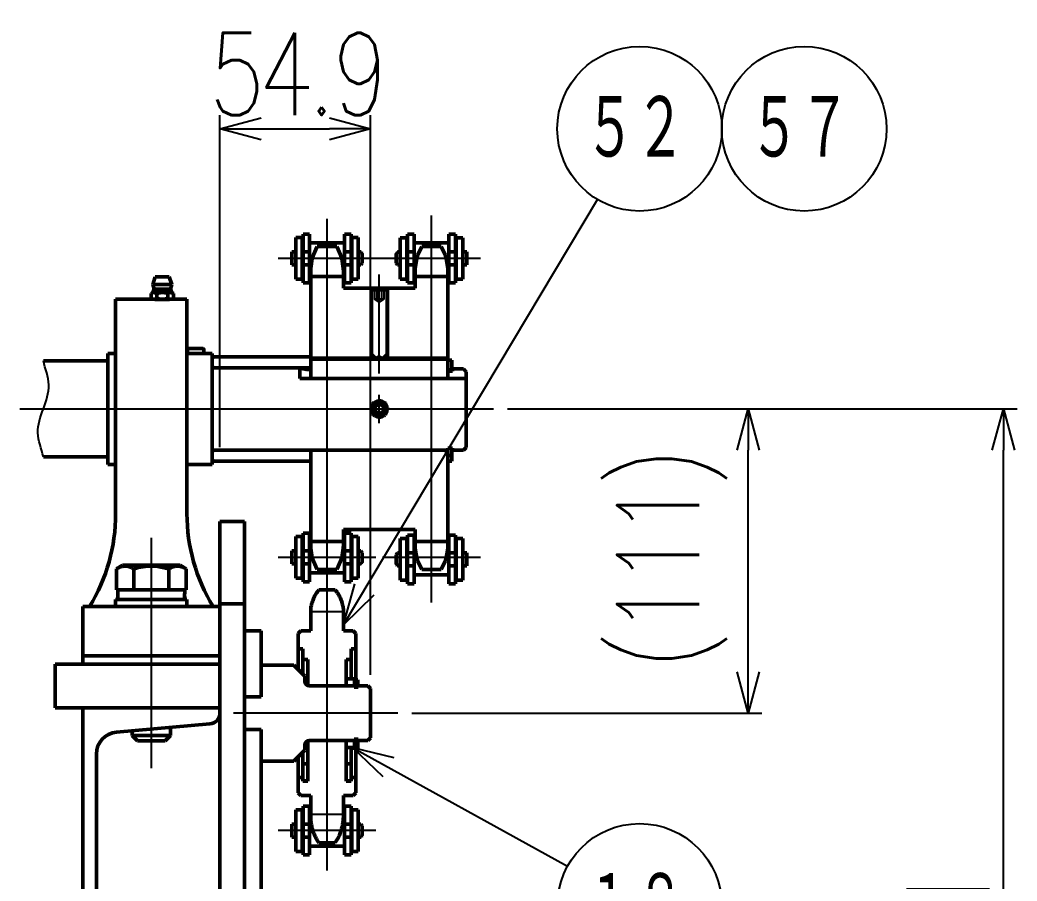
# Model space of a CAD drawing. Header units: millimetres. Extents: x -993 to 13147, y -7260 to 4342.
# Drawn here: x 9888.8 to 10252.3, y -5746.5 to -5432.6 of the extents above; entities that cross this region are included whole.
import ezdxf

# ---------------------------------------------------------------- set-up
doc = ezdxf.new("R2010")
doc.units = ezdxf.units.MM
doc.header["$LTSCALE"] = 7.649257
for name, pattern in [('CENTER', [50.8, 31.75, -6.35, 6.35, -6.35]), ('DASHED', [19.05, 12.7, -6.35]), ('PHANTOM', [63.5, 31.75, -6.35, 6.35, -6.35, 6.35, -6.35])]:
    doc.linetypes.add(name, pattern=pattern)
for name, color, linetype in [('NoLayerName_001', 7, 'Continuous'), ('NoLayerName_002', 7, 'Continuous'), ('NoLayerName_003', 7, 'Continuous')]:
    doc.layers.add(name, color=color, linetype=linetype)
doc.styles.get("Standard").update_dxf_attribs({"font": 'txt', "bigfont": 'extfont2'})
doc.dimstyles.get("Standard").update_dxf_attribs({"dimtxt": 2.5, "dimasz": 2.5, "dimexe": 1.25, "dimexo": 0.625, "dimtad": 1, "dimzin": 0, "dimdsep": 46, "dimtxsty": 'Standard', "dimcen": 2.5, "dimadec": 0, "dimazin": 0, "dimtfac": 0.75, "dimtmove": 0, "dimatfit": 3, "dimfxl": 1, "dimarcsym": 0})

# ---------------------------------------------------------------- blocks, each defined once
blk = doc.blocks.new('_OPEN30')
at = {"color": 0, "linetype": 'ByBlock', "lineweight": -2}
for p, q in [((-1, 0.267949), (0, 0)), ((0, 0), (-1, -0.267949)), ((0, 0), (-1, 0))]:
    blk.add_line(p, q, dxfattribs=at)
blk = doc.blocks.new('*D1588')
at = {"layer": 'Defpoints', "color": 0}
for p in [(10061.5, -5574.39), (10154.33, -5574.39), (10026.72, -5685.29)]:
    blk.add_point(p, dxfattribs=at)
at = {"layer": 'NoLayerName_001', "color": 0, "linetype": 'Continuous', "lineweight": 25}
for p, q in [((10066.5, -5574.39), (10159.33, -5574.39)), ((10154.33, -5670.29), (10154.33, -5589.39)), ((10031.72, -5685.29), (10159.33, -5685.29))]:
    blk.add_line(p, q, dxfattribs=at)
at = {"layer": 'NoLayerName_001', "color": 0, "lineweight": 25, "xscale": 15, "yscale": 15, "zscale": 15}
for p, rotation in [((10154.33, -5574.39), 90), ((10154.33, -5685.29), 270)]:
    blk.add_blockref('_OPEN30', p, dxfattribs=dict(at, rotation=rotation))
at = {"layer": 'NoLayerName_001', "color": 2, "lineweight": 50, "insert": (10126.47, -5629.84), "char_height": 30, "attachment_point": 5, "rotation": 90}
blk.add_mtext('\\W0.8000;\\T0.8750;(111)', dxfattribs=at)
blk = doc.blocks.new('*D1589')
at = {"layer": 'Defpoints', "color": 0}
for p in [(10016.6, -5472.27), (9961.7, -5593.39), (10016.6, -5676.29)]:
    blk.add_point(p, dxfattribs=at)
at = {"layer": 'NoLayerName_001', "color": 0, "linetype": 'Continuous', "lineweight": 25}
for p, q in [((9961.7, -5588.39), (9961.7, -5467.27)), ((10016.6, -5671.29), (10016.6, -5467.27)), ((9976.7, -5472.27), (10001.6, -5472.27))]:
    blk.add_line(p, q, dxfattribs=at)
at = {"layer": 'NoLayerName_001', "color": 0, "lineweight": 25, "xscale": 15, "yscale": 15, "zscale": 15, "rotation": 180}
blk.add_blockref('_OPEN30', (9961.7, -5472.27), dxfattribs=at)
at = {"layer": 'NoLayerName_001', "color": 0, "lineweight": 25, "xscale": 15, "yscale": 15, "zscale": 15}
blk.add_blockref('_OPEN30', (10016.6, -5472.27), dxfattribs=at)
at = {"layer": 'NoLayerName_001', "color": 2, "lineweight": 50, "insert": (9989.15, -5452.27), "char_height": 30, "attachment_point": 5}
blk.add_mtext('\\W0.8000;\\T0.8750;54.9', dxfattribs=at)
blk = doc.blocks.new('*D1590')
at = {"layer": 'Defpoints', "color": 0}
for p in [(10061.5, -5574.39), (10247.32, -5574.39), (10015.7, -5965.39)]:
    blk.add_point(p, dxfattribs=at)
at = {"layer": 'NoLayerName_001', "color": 0, "linetype": 'Continuous', "lineweight": 25}
for p, q in [((10066.5, -5574.39), (10252.32, -5574.39)), ((10247.32, -5950.39), (10247.32, -5589.39)), ((10020.7, -5965.39), (10252.32, -5965.39))]:
    blk.add_line(p, q, dxfattribs=at)
at = {"layer": 'NoLayerName_001', "color": 0, "lineweight": 25, "xscale": 15, "yscale": 15, "zscale": 15}
for p, rotation in [((10247.32, -5574.39), 90), ((10247.32, -5965.39), 270)]:
    blk.add_blockref('_OPEN30', p, dxfattribs=dict(at, rotation=rotation))
at = {"layer": 'NoLayerName_001', "color": 2, "lineweight": 50, "insert": (10227.32, -5769.89), "char_height": 30, "attachment_point": 5, "rotation": 90}
blk.add_mtext('\\W0.8000;\\T0.8750;391', dxfattribs=at)
blk = doc.blocks.new('JZB_1068')
at = {"layer": 'NoLayerName_001', "color": 7, "linetype": 'Continuous', "lineweight": 50}
for p, q in [((0, 0), (0, 3.5)), ((0, 3.5), (24.47, 3.5))]:
    blk.add_line(p, q, dxfattribs=at)
for centre, start_param, end_param in [((12.25, 5.34), 4.498222, 4.639142), ((12.25, -1.84), 4.785636, 4.855737)]:
    blk.add_ellipse(centre, major_axis=(0, 25.12), ratio=0.487733, start_param=start_param, end_param=end_param, dxfattribs=at)
blk = doc.blocks.new('JZB_1069')
at = {"layer": 'NoLayerName_001', "color": 7, "linetype": 'Continuous', "lineweight": 50}
for p, q in [((0, 0), (0, 2.5)), ((0, 2.5), (26, 2.5)), ((26, 2.5), (26, 0))]:
    blk.add_line(p, q, dxfattribs=at)
blk = doc.blocks.new('JZB_1070')
at = {"layer": 'NoLayerName_001', "color": 7, "linetype": 'Continuous', "lineweight": 50}
for p, q in [((0, 0), (0, 3)), ((0, 3), (50, 3))]:
    blk.add_line(p, q, dxfattribs=at)
blk = doc.blocks.new('JZB_1071')
at = {"layer": 'NoLayerName_001', "color": 7, "linetype": 'Continuous', "lineweight": 50}
for p, q in [((0, 100), (0, 116)), ((0, 116), (60, 116)), ((60, 100), (0, 100)), ((10, 100), (10, 0)), ((60, 98.13), (60, 100)), ((22.3, 91.17), (56.35, 94.15)), ((15, 16.8), (15, 83.2)), ((56.35, 5.85), (22.3, 8.83)), ((60, 0), (60, 1.87))]:
    blk.add_line(p, q, dxfattribs=at)
for centre, radius, start, end in [((56, 98.13), 4, 275, 0), ((23, 83.2), 8, 95, 180), ((23, 16.8), 8, 180, 265), ((56, 1.87), 4, 0, 85)]:
    blk.add_arc(centre, radius, start, end, dxfattribs=at)
blk = doc.blocks.new('JZB_1072')
at = {"layer": 'NoLayerName_001', "color": 7, "linetype": 'Continuous', "lineweight": 50}
for p, q in [((0, 62.73), (2.2, 64)), ((0, 55), (0, 62.73)), ((2.2, 64), (23.2, 64)), ((6.35, 55), (6.35, 62.73)), ((19.05, 55), (19.05, 62.73)), ((23.2, 64), (25.4, 62.73)), ((25.4, 55), (25.4, 62.73)), ((0, 55), (0.45, 55)), ((24.92, 55), (25.4, 55)), ((5.7, 2), (5.7, 3.67)), ((19.7, 4.89), (19.7, 2)), ((5.7, 2), (19.7, 2)), ((7.7, 0), (5.7, 2)), ((19.7, 2), (17.7, 0)), ((17.7, 0), (7.7, 0))]:
    blk.add_line(p, q, dxfattribs=at)
for points, start_tangent, end_tangent in [([(6.35, 62.73), (4.69, 63.48), (2.95, 63.71), (1.47, 63.41), (0, 62.73)], (-0.912262, 0.409606), (-0.906686, -0.421806)), ([(19.05, 62.73), (14.46, 63.63), (11.25, 63.66), (7.99, 63.15), (6.35, 62.73)], (-0.981278, 0.192599), (-0.968065, -0.250698)), ([(25.4, 62.73), (23.74, 63.48), (22, 63.71), (20.53, 63.41), (19.05, 62.73)], (-0.912262, 0.409606), (-0.906686, -0.421806))]:
    blk.add_spline(points, degree=3, dxfattribs=dict(at, start_tangent=start_tangent, end_tangent=end_tangent))
blk = doc.blocks.new('JZB_1081')
at = {"layer": 'NoLayerName_001', "color": 7, "linetype": 'Continuous', "lineweight": 50}
for p, q in [((59, 350), (50, 350)), ((50, 258.13), (50, 350)), ((59, 350), (59, 258.1)), ((50, 320), (59, 320)), ((50, 160), (50, 258.13)), ((0, 158.5), (0, 160)), ((50, 14), (50, 160)), ((37.5, 154), (4.5, 154)), ((44, 114.5), (44, 147.5)), ((59, 118.1), (59, 14)), ((50, 110), (48.5, 110)), ((64, 9), (104, 9)), ((86, 9), (86, 0)), ((104, 0), (104, 9)), ((64, 0), (104, 0))]:
    blk.add_line(p, q, dxfattribs=at)
for centre, radius, start, end in [((4.5, 158.5), 4.5, 180, 270), ((37.5, 147.5), 6.5, 0, 90), ((48.5, 114.5), 4.5, 180, 270), ((64, 14), 14, 180, 270), ((64, 14), 5, 180, 270)]:
    blk.add_arc(centre, radius, start, end, dxfattribs=at)
blk = doc.blocks.new('JZB_1083')
at = {"layer": 'NoLayerName_003', "color": 7, "linetype": 'Continuous', "lineweight": 50}
for p, q in [((25.54, 135.4), (26.44, 138.1)), ((25.54, 135.4), (32.46, 135.4)), ((26.04, 133.65), (25.54, 135.4)), ((26.44, 138.1), (31.56, 138.1)), ((31.56, 138.1), (32.46, 135.4)), ((32.46, 135.4), (31.96, 133.65)), ((24.96, 132.13), (25.5, 132.44)), ((24.96, 132.13), (24.96, 130.31)), ((25.5, 132.44), (26.04, 133.65)), ((25.5, 132.44), (32.5, 132.44)), ((26.98, 132.13), (25.97, 132.44)), ((26.04, 133.65), (31.96, 133.65)), ((26.98, 132.13), (26.98, 130.31)), ((31.02, 132.13), (31.02, 130.31)), ((31.96, 133.65), (32.5, 132.44)), ((33.04, 132.13), (32.03, 132.44)), ((32.5, 132.44), (33.04, 132.13)), ((33.04, 132.13), (33.04, 130.31)), ((12, 130), (12, 51.81)), ((12, 130), (38, 130)), ((25.5, 130), (24.96, 130.31)), ((24.96, 130.31), (25.97, 130)), ((31.02, 130.31), (32.03, 130)), ((33.04, 130.31), (32.5, 130)), ((38, 51.81), (38, 130)), ((9.1, 110.2), (9.1, 69.8)), ((9.1, 110.2), (12, 110.2)), ((38, 110.2), (47.2, 110.2)), ((38.2, 110.2), (38.2, 111.76)), ((38.44, 112), (43.96, 112)), ((44.2, 111.76), (44.2, 110.19)), ((47.2, 110.2), (47.2, 69.8)), ((12, 69.8), (9.1, 69.8)), ((47.2, 69.8), (38, 69.8)), ((50, 18), (0, 18)), ((0, 18), (0, 0))]:
    blk.add_line(p, q, dxfattribs=at)
for centre, radius, start, end in [((38.44, 111.76), 0.24, 90, 180), ((43.96, 111.76), 0.24, 0, 90), ((-53, 51.81), 65, 328.6548, 0), ((103, 51.81), 65, 180, 211.3452)]:
    blk.add_arc(centre, radius, start, end, dxfattribs=at)
for points, start_tangent, end_tangent in [([(25.97, 132.44), (25.9, 132.44), (24.96, 132.13)], (-0.99972, -0.023669), (-0.949273, -0.314453)), ([(29, 132.44), (27.48, 132.26), (26.98, 132.13)], (-0.992881, -0.119107), (-0.967781, -0.251794)), ([(31.02, 132.13), (29.54, 132.42), (29, 132.44)], (-0.981494, 0.191491), (-0.999015, 0.04438)), ([(32.03, 132.44), (31.96, 132.44), (31.02, 132.13)], (-0.99972, -0.023669), (-0.949273, -0.314453)), ([(32.5, 130), (32.41, 129.99), (31.96, 129.96), (31.17, 129.91), (30.14, 129.86), (28.98, 129.85), (27.83, 129.86), (26.81, 129.91), (26.03, 129.96), (25.58, 129.99), (25.5, 130)], (-0.99629, -0.086059), (-0.996283, 0.086144)), ([(25.97, 130), (26.04, 130), (26.98, 130.31)], (0.99972, 0.023669), (0.949273, 0.314453)), ([(26.98, 130.31), (27.48, 130.18), (29, 130)], (0.967781, -0.251794), (0.992881, -0.119107)), ([(29, 130), (29.54, 130.02), (31.02, 130.31)], (0.999015, 0.04438), (0.981494, 0.191491)), ([(32.03, 130), (32.1, 130), (33.04, 130.31)], (0.99972, 0.023669), (0.949273, 0.314453))]:
    blk.add_spline(points, degree=3, dxfattribs=dict(at, start_tangent=start_tangent, end_tangent=end_tangent))
blk = doc.blocks.new('JZB_1085')
at = {"layer": 'NoLayerName_003', "color": 7, "linetype": 'Continuous', "lineweight": 50}
for p, q in [((0.98, 114.66), (2.4, 117.79)), ((2.4, 117.79), (9.5, 117.79)), ((9.5, 117.79), (10.92, 114.66)), ((40.5, 117.79), (39.08, 114.66)), ((47.6, 117.79), (40.5, 117.79)), ((49.02, 114.66), (47.6, 117.79)), ((0.03, 109.79), (0.58, 113.33)), ((0.58, 113.33), (0.98, 114.66)), ((10.92, 114.66), (11.32, 113.33)), ((11.32, 113.33), (11.87, 109.79)), ((38.68, 113.33), (38.13, 109.79)), ((39.08, 114.66), (38.68, 113.33)), ((49.42, 113.33), (49.02, 114.66)), ((49.97, 109.79), (49.42, 113.33)), ((11.87, 109.79), (11.9, 108.72)), ((38.13, 109.79), (38.1, 108.72)), ((0, 108.72), (0, 77.02)), ((0, 107.71), (0, 76.69)), ((0, 106.82), (11.9, 106.82)), ((11.9, 102.52), (11.9, 108.72)), ((11.9, 102.52), (11.9, 107.71)), ((38.1, 102.52), (38.1, 108.72)), ((38.1, 102.52), (38.1, 107.71)), ((50, 106.82), (38.1, 106.82)), ((50, 108.72), (50, 77.02)), ((50, 107.71), (50, 76.69)), ((11.9, 102.52), (38.1, 102.52)), ((38.1, 102.52), (11.9, 102.52)), ((50, 77), (0, 77)), ((26.64, 77), (50, 77)), ((0, 43.52), (0, 8.63)), ((0, 40.02), (0, 8.63)), ((49, 43.52), (50, 42.52)), ((50, 42.52), (49, 43.52)), ((50, 42.52), (50, 8.63)), ((50, 40.02), (50, 8.63)), ((38.1, 14.52), (11.9, 14.52)), ((11.9, 14.52), (11.9, 8.63)), ((11.9, 14.52), (38.1, 14.52)), ((11.9, 14.52), (11.9, 8.63)), ((38.1, 14.52), (38.1, 8.63)), ((38.1, 14.52), (38.1, 8.63)), ((0, 10.23), (11.9, 10.23)), ((0.03, 7.64), (0, 8.63)), ((0.58, 4.26), (0.03, 7.64)), ((11.87, 7.64), (11.32, 4.26)), ((11.9, 8.3), (11.9, 8.63)), ((50, 10.23), (38.1, 10.23)), ((38.1, 8.3), (38.1, 8.63)), ((38.13, 7.64), (38.68, 4.26)), ((49.42, 4.26), (49.97, 7.64)), ((49.97, 7.64), (50, 8.63)), ((0.98, 2.97), (0.58, 4.26)), ((11.32, 4.26), (10.92, 2.97)), ((38.68, 4.26), (39.08, 2.97)), ((49.02, 2.97), (49.42, 4.26)), ((2.4, 0), (0.98, 2.97)), ((9.5, 0), (2.4, 0)), ((10.92, 2.97), (9.5, 0)), ((39.08, 2.97), (40.5, 0)), ((40.5, 0), (47.6, 0)), ((47.6, 0), (49.02, 2.97))]:
    blk.add_line(p, q, dxfattribs=at)
at = {"layer": 'NoLayerName_003', "color": 3, "linetype": 'Continuous', "lineweight": 50}
for p, q in [((22, 101.39), (22, 102.52)), ((28, 102.52), (28, 101.39)), ((22, 77), (22, 78.43)), ((28, 78.43), (28, 77))]:
    blk.add_line(p, q, dxfattribs=at)
at = {"layer": 'NoLayerName_003', "color": 7, "linetype": 'Continuous', "lineweight": 50}
for points, start_tangent, end_tangent in [([(0, 108.72), (0, 108.79), (0.03, 109.79)], (0.00194, 0.999998), (0.031353, 0.999508)), ([(50, 108.72), (50, 108.79), (49.97, 109.79)], (-0.00194, 0.999998), (-0.031353, 0.999508)), ([(0, 8.63), (0, 8.57), (0, 8.3)], (0.002139, -0.999998), (0.013182, -0.999913)), ([(11.9, 8.63), (11.9, 8.57), (11.87, 7.64)], (-0.002139, -0.999998), (-0.033829, -0.999428)), ([(38.1, 8.63), (38.1, 8.57), (38.13, 7.64)], (0.002139, -0.999998), (0.033829, -0.999428)), ([(50, 8.63), (50, 8.57), (50, 8.3)], (-0.002139, -0.999998), (-0.013182, -0.999913))]:
    blk.add_spline(points, degree=3, dxfattribs=dict(at, start_tangent=start_tangent, end_tangent=end_tangent))
blk = doc.blocks.new('JZB_1086')
at = {"layer": 'NoLayerName_001', "color": 7, "linetype": 'Continuous', "lineweight": 50}
for p, q in [((50, 7.07), (0, 7.07)), ((0, 7.07), (0, 0)), ((50, 0), (50, 7.07))]:
    blk.add_line(p, q, dxfattribs=at)
blk = doc.blocks.new('JZB_1087')
at = {"layer": 'NoLayerName_003', "color": 3, "linetype": 'PHANTOM', "lineweight": 50}
for p, q in [((4.1, 226.3), (6.5, 226.3)), ((4.1, 226.3), (4.1, 208.56)), ((6.5, 226.3), (6.5, 208.56)), ((21.6, 226.3), (19.2, 226.3)), ((19.2, 226.3), (19.2, 208.56)), ((21.6, 226.3), (21.6, 208.56)), ((1.45, 225.02), (1.45, 209.83)), ((3.85, 225.02), (1.45, 225.02)), ((3.85, 225.02), (3.85, 209.83)), ((19.2, 223.1), (6.5, 223.1)), ((21.85, 225.02), (24.25, 225.02)), ((21.85, 225.02), (21.85, 209.83)), ((24.25, 225.02), (24.25, 209.83)), ((0, 219.79), (0, 215.07)), ((1.45, 219.79), (0, 219.79)), ((3.85, 219.79), (6.5, 219.79)), ((21.85, 219.79), (19.2, 219.79)), ((24.25, 219.79), (25.2, 219.79)), ((25.7, 219.12), (25.7, 215.74)), ((0, 215.07), (1.45, 215.07)), ((6.5, 215.07), (3.85, 215.07)), ((19.2, 215.07), (21.85, 215.07)), ((25.2, 215.07), (24.25, 215.07)), ((25.7, 215.74), (25.2, 215.07)), ((6.5, 211.76), (6.9, 211.76)), ((18.8, 211.76), (19.2, 211.76)), ((1.45, 209.83), (3.85, 209.83)), ((4.1, 208.56), (6.5, 208.56)), ((21.6, 208.56), (19.2, 208.56)), ((24.25, 209.83), (21.85, 209.83)), ((4.1, 117.34), (6.5, 117.34)), ((4.1, 99.59), (4.1, 117.34)), ((6.5, 99.59), (6.5, 117.34)), ((21.6, 117.34), (19.2, 117.34)), ((19.2, 99.59), (19.2, 117.34)), ((21.6, 99.59), (21.6, 117.34)), ((1.45, 100.88), (1.45, 116.06)), ((1.45, 116.06), (3.85, 116.06)), ((3.85, 100.88), (3.85, 116.06)), ((6.5, 114.14), (6.9, 114.14)), ((18.8, 114.14), (19.2, 114.14)), ((21.85, 100.88), (21.85, 116.06)), ((24.25, 116.06), (21.85, 116.06)), ((24.25, 100.88), (24.25, 116.06)), ((0, 106.1), (0, 110.83)), ((0, 110.83), (1.45, 110.83)), ((6.5, 110.83), (3.85, 110.83)), ((19.2, 110.83), (21.85, 110.83)), ((25.2, 110.83), (24.25, 110.83)), ((25.7, 110.16), (25.2, 110.83)), ((25.7, 106.78), (25.7, 110.16)), ((1.45, 106.1), (0, 106.1)), ((3.85, 106.1), (6.5, 106.1)), ((21.85, 106.1), (19.2, 106.1)), ((24.25, 106.1), (25.2, 106.1)), ((19.2, 102.79), (6.5, 102.79)), ((3.85, 100.88), (1.45, 100.88)), ((4.1, 99.59), (6.5, 99.59)), ((21.6, 99.59), (19.2, 99.59)), ((21.85, 100.88), (24.25, 100.88)), ((1.45, 1.28), (1.45, 16.47)), ((1.45, 16.47), (3.85, 16.47)), ((3.85, 1.28), (3.85, 16.47)), ((4.1, 17.74), (6.5, 17.74)), ((4.1, 0), (4.1, 17.74)), ((6.5, 0), (6.5, 17.74)), ((6.5, 14.54), (6.9, 14.54)), ((18.8, 14.54), (19.2, 14.54)), ((21.6, 17.74), (19.2, 17.74)), ((19.2, 0), (19.2, 17.74)), ((21.6, 0), (21.6, 17.74)), ((21.85, 1.28), (21.85, 16.47)), ((24.25, 16.47), (21.85, 16.47)), ((24.25, 1.28), (24.25, 16.47)), ((0, 6.51), (0, 11.23)), ((0, 11.23), (1.45, 11.23)), ((6.5, 11.23), (3.85, 11.23)), ((19.2, 11.23), (21.85, 11.23)), ((25.2, 11.23), (24.25, 11.23)), ((25.7, 10.56), (25.2, 11.23)), ((25.7, 7.18), (25.7, 10.56)), ((1.45, 6.51), (0, 6.51)), ((3.85, 6.51), (6.5, 6.51)), ((21.85, 6.51), (19.2, 6.51)), ((24.25, 6.51), (25.2, 6.51)), ((3.85, 1.28), (1.45, 1.28)), ((4.1, 0), (6.5, 0)), ((19.2, 3.2), (6.5, 3.2)), ((21.6, 0), (19.2, 0)), ((21.85, 1.28), (24.25, 1.28))]:
    blk.add_line(p, q, dxfattribs=at)
for points, start_tangent, end_tangent in [([(25.2, 219.79), (25.45, 219.47), (25.7, 219.12)], (0.610788, -0.791794), (0.582261, -0.813002)), ([(25.2, 106.1), (25.45, 106.42), (25.7, 106.78)], (0.610788, 0.791794), (0.582261, 0.813002)), ([(25.2, 6.51), (25.45, 6.83), (25.7, 7.18)], (0.610788, 0.791794), (0.582261, 0.813002))]:
    blk.add_spline(points, degree=3, dxfattribs=dict(at, start_tangent=start_tangent, end_tangent=end_tangent))
blk = doc.blocks.new('JZB_1088')
at = {"layer": 'NoLayerName_003', "color": 3, "linetype": 'PHANTOM', "lineweight": 50}
for p, q in [((4.1, 127.45), (4.1, 109.71)), ((4.1, 127.45), (6.5, 127.45)), ((6.5, 127.45), (6.5, 109.71)), ((21.6, 127.45), (19.2, 127.45)), ((19.2, 127.45), (19.2, 109.71)), ((21.6, 127.45), (21.6, 109.71)), ((1.45, 126.16), (1.45, 110.98)), ((3.85, 126.16), (1.45, 126.16)), ((3.85, 126.16), (3.85, 110.98)), ((6.5, 124.25), (19.2, 124.25)), ((21.85, 126.16), (21.85, 110.98)), ((21.85, 126.16), (24.25, 126.16)), ((24.25, 126.16), (24.25, 110.98)), ((0, 120.27), (0, 116.89)), ((1.45, 120.94), (0.5, 120.94)), ((3.85, 120.94), (6.5, 120.94)), ((21.85, 120.94), (19.2, 120.94)), ((24.25, 120.94), (25.7, 120.94)), ((25.7, 120.94), (25.7, 116.21)), ((0, 116.89), (0.5, 116.21)), ((0.5, 116.21), (1.45, 116.21)), ((6.5, 116.21), (3.85, 116.21)), ((6.9, 112.9), (6.5, 112.9)), ((19.2, 112.9), (18.8, 112.9)), ((19.2, 116.21), (21.85, 116.21)), ((25.7, 116.21), (24.25, 116.21)), ((1.45, 110.98), (3.85, 110.98)), ((4.1, 109.71), (6.5, 109.71)), ((21.6, 109.71), (19.2, 109.71)), ((24.25, 110.98), (21.85, 110.98)), ((1.45, 1.28), (1.45, 16.47)), ((1.45, 16.47), (3.85, 16.47)), ((3.85, 1.28), (3.85, 16.47)), ((4.1, 17.74), (6.5, 17.74)), ((4.1, 0), (4.1, 17.74)), ((6.5, 0), (6.5, 17.74)), ((6.9, 14.54), (6.5, 14.54)), ((19.2, 14.54), (18.8, 14.54)), ((19.2, 0), (19.2, 17.74)), ((21.6, 17.74), (19.2, 17.74)), ((21.6, 0), (21.6, 17.74)), ((21.85, 1.28), (21.85, 16.47)), ((24.25, 16.47), (21.85, 16.47)), ((24.25, 1.28), (24.25, 16.47)), ((0, 10.56), (0.5, 11.23)), ((0.5, 11.23), (1.45, 11.23)), ((6.5, 11.23), (3.85, 11.23)), ((19.2, 11.23), (21.85, 11.23)), ((25.7, 11.23), (24.25, 11.23)), ((25.7, 6.51), (25.7, 11.23)), ((0, 7.18), (0, 10.56)), ((1.45, 6.51), (0.5, 6.51)), ((3.85, 6.51), (6.5, 6.51)), ((21.85, 6.51), (19.2, 6.51)), ((24.25, 6.51), (25.7, 6.51)), ((3.85, 1.28), (1.45, 1.28)), ((4.1, 0), (6.5, 0)), ((6.5, 3.2), (19.2, 3.2)), ((21.6, 0), (19.2, 0)), ((21.85, 1.28), (24.25, 1.28))]:
    blk.add_line(p, q, dxfattribs=at)
for points, start_tangent, end_tangent in [([(0.5, 120.94), (0.25, 120.62), (0, 120.27)], (-0.610788, -0.791794), (-0.582261, -0.813002)), ([(0.5, 6.51), (0.25, 6.83), (0, 7.18)], (-0.610788, 0.791794), (-0.582261, 0.813002))]:
    blk.add_spline(points, degree=3, dxfattribs=dict(at, start_tangent=start_tangent, end_tangent=end_tangent))
blk = doc.blocks.new('JZB_1089')
at = {"layer": 'NoLayerName_001', "color": 7, "linetype": 'Continuous', "lineweight": 50}
for p, q in [((0, 8), (0, 200)), ((0, 200), (6, 200)), ((6, 200), (6, 176)), ((6, 187.5), (18, 187.5)), ((18, 187.5), (22, 183.5)), ((22, 183.5), (22, 181.5)), ((23.5, 180), (40, 180)), ((40, 180), (40, 179.5)), ((40, 179.5), (41.35, 179.5)), ((41.35, 180), (44.9, 180)), ((41.35, 179.5), (41.35, 180)), ((44.9, 180), (45.9, 179)), ((45.9, 179), (45.9, 161)), ((0, 176), (6, 176)), ((6, 164), (0, 164)), ((6, 164), (6, 8)), ((40, 160), (23.5, 160)), ((40, 160.5), (40, 160)), ((41.35, 160.5), (40, 160.5)), ((41.35, 160), (41.35, 160.5)), ((44.9, 160), (41.35, 160)), ((45.9, 161), (44.9, 160)), ((22, 156.5), (18, 152.5)), ((22, 158.5), (22, 156.5)), ((18, 152.5), (6, 152.5)), ((8, 6), (45, 6)), ((17.5, 0), (17.5, 6)), ((32.5, 6), (32.5, 0)), ((45, 6), (45, 0)), ((45, 0), (8, 0))]:
    blk.add_line(p, q, dxfattribs=at)
for centre, radius, start, end in [((23.5, 181.5), 1.5, 180, 270), ((23.5, 158.5), 1.5, 90, 180), ((8, 8), 8, 180, 270), ((8, 8), 2, 180, 270)]:
    blk.add_arc(centre, radius, start, end, dxfattribs=at)
blk = doc.blocks.new('JZB_1090')
at = {"layer": 'NoLayerName_001', "color": 7, "linetype": 'Continuous', "lineweight": 50}
for p, q in [((0, 22.5), (0, 25)), ((0, 25), (3, 25)), ((2.95, 22.5), (3, 22.5)), ((3, 25), (3, 22.5)), ((0, 0), (0, 2.5)), ((3, 2.5), (2.95, 2.5)), ((3, 2.51), (3, 0)), ((3, 0), (0, 0))]:
    blk.add_line(p, q, dxfattribs=at)
blk = doc.blocks.new('JZB_1091')
at = {"layer": 'NoLayerName_001', "color": 7, "linetype": 'Continuous', "lineweight": 50}
for p, q in [((1.2, 25.59), (0, 25.59)), ((1.2, 25.59), (1.2, 22.89)), ((0, 23.39), (0, 22.89)), ((0, 3.89), (0, 3.4)), ((1.2, 3.89), (1.2, 0)), ((0, 0.89), (0, 0)), ((0, 0), (1.2, 0))]:
    blk.add_line(p, q, dxfattribs=at)
blk = doc.blocks.new('JZB_1092')
at = {"layer": 'NoLayerName_003', "color": 7, "linetype": 'Continuous', "lineweight": 50}
for p, q in [((13.53, 92.16), (7.48, 92.16)), ((4.55, 77.24), (4.55, 85.35)), ((16.45, 85.35), (16.45, 77.24)), ((0, 76.24), (1, 77.24)), ((1, 77.24), (4.55, 77.24)), ((16.45, 77.24), (20, 77.24)), ((20, 77.24), (21, 76.24)), ((0, 63.19), (0, 76.24)), ((21, 76.24), (21, 59.44)), ((1.7, 70.74), (0, 70.74)), ((1.7, 70.74), (1.7, 61.49)), ((19.3, 70.74), (19.3, 59.74)), ((21, 70.74), (19.3, 70.74)), ((3.5, 66.75), (1.7, 66.75)), ((3.5, 57.31), (3.5, 66.75)), ((17.5, 66.75), (17.5, 59.74)), ((17.5, 66.75), (19.3, 66.75)), ((3.5, 22.49), (3.5, 37.17)), ((1.7, 22.49), (1.7, 32.99)), ((17.5, 34.74), (17.5, 22.49)), ((19.3, 22.49), (19.3, 34.74)), ((21, 33.85), (21, 18.24)), ((0, 31.29), (0, 18.24)), ((1.7, 28.76), (3.5, 28.76)), ((17.5, 28.76), (19.3, 28.76)), ((0, 23.74), (1.7, 23.74)), ((1.7, 22.5), (3.5, 22.5)), ((1.7, 22.49), (3.5, 22.49)), ((19.3, 22.5), (17.5, 22.5)), ((17.5, 22.49), (19.3, 22.49)), ((19.3, 23.74), (21, 23.74)), ((1, 17.24), (0, 18.24)), ((21, 18.24), (20, 17.24)), ((4.55, 17.24), (1, 17.24)), ((4.55, 9.13), (4.55, 17.24)), ((16.45, 17.24), (16.45, 9.13)), ((20, 17.24), (16.45, 17.24)), ((4.61, 8.2), (4.65, 7.79)), ((16.35, 7.79), (16.39, 8.2)), ((13.53, 0), (7.48, 0))]:
    blk.add_line(p, q, dxfattribs=at)
at = {"layer": 'NoLayerName_003', "color": 7, "linetype": 'Continuous', "lineweight": 25}
for p, q in [((16.45, 84.17), (4.55, 84.17)), ((16.45, 10.3), (4.55, 10.3))]:
    blk.add_line(p, q, dxfattribs=at)
at = {"layer": 'NoLayerName_003', "color": 7, "linetype": 'Continuous', "lineweight": 50}
for centre, radius, start, end in [((23.24, 84.68), 18.7, 175.0847, 177.9444), ((-2.24, 84.68), 18.7, 2.0556, 4.9153), ((4.1, 57.84), 0.6, 180, 270), ((16.9, 57.84), 0.6, 270, 0), ((4.1, 36.64), 0.6, 90, 180), ((16.9, 36.64), 0.6, 0, 90), ((23.24, 9.8), 18.7, 182.0556, 184.9153), ((-2.24, 9.8), 18.7, 355.0847, 357.9444)]:
    blk.add_arc(centre, radius, start, end, dxfattribs=at)
for points, start_tangent, end_tangent in [([(4.75, 86.28), (4.89, 86.94), (5.27, 88.24), (5.82, 89.55), (6.52, 90.82), (7.48, 92.16)], (0.205696, 0.978616), (0.580645, 0.814157)), ([(13.53, 92.16), (14.38, 90.98), (15.08, 89.75), (15.65, 88.45), (16.07, 87.11), (16.25, 86.28)], (0.586029, -0.81029), (0.21219, -0.977228)), ([(7.48, 0), (6.62, 1.4), (5.92, 2.87), (5.35, 4.42), (4.93, 6.02), (4.65, 7.79)], (-0.518766, 0.854917), (-0.157431, 0.98753)), ([(16.35, 7.79), (16.11, 6.22), (15.73, 4.67), (15.18, 3.11), (14.48, 1.59), (13.53, 0)], (-0.151823, -0.988408), (-0.513468, -0.858109))]:
    blk.add_spline(points, degree=3, dxfattribs=dict(at, start_tangent=start_tangent, end_tangent=end_tangent))
blk = doc.blocks.new('JZB_1093')
at = {"layer": 'NoLayerName_002', "color": 7, "linetype": 'Continuous', "lineweight": 50}
for p, q in [((0, 37.5), (0.5, 38)), ((0, 34), (0, 37.5)), ((0.5, 38), (35.4, 38)), ((35.4, 38), (35.9, 37.5)), ((35.9, 37.5), (35.9, 37)), ((0.5, 34), (0, 34.5)), ((0.5, 34), (35.4, 34)), ((35.9, 34.5), (35.4, 34)), ((35.4, 33.53), (35.4, 34)), ((0, 0.5), (0, 4)), ((0, 3.5), (0.5, 4)), ((35.4, 4), (0.5, 4)), ((35.4, 4), (35.9, 3.5)), ((35.9, 4), (35.9, 0.5)), ((0.5, 0), (0, 0.5)), ((35.9, 0.5), (35.4, 0)), ((35.4, 0), (0.5, 0))]:
    blk.add_line(p, q, dxfattribs=at)
blk = doc.blocks.new('JZB_1094')
at = {"layer": 'NoLayerName_001', "color": 7, "linetype": 'Continuous', "lineweight": 50}
for p, q in [((1.5, 36.9), (0, 36.9)), ((1.5, 32.83), (1.5, 36.9)), ((0, 33.4), (1.5, 33.4)), ((0, 3.1), (0, 4.1)), ((1.5, 0), (1.5, 4.8)), ((1.5, 2.09), (0, 2.09)), ((0, 0), (0, 2.09)), ((0, 0), (1.5, 0))]:
    blk.add_line(p, q, dxfattribs=at)
blk = doc.blocks.new('JZB_1095')
at = {"layer": 'NoLayerName_001', "color": 4, "linetype": 'CENTER', "lineweight": 25}
blk.add_line((3, 0), (3, 36), dxfattribs=at)
at = {"layer": 'NoLayerName_001', "color": 7, "linetype": 'Continuous', "lineweight": 50}
for p, q in [((0.54, 30.5), (0, 29.96)), ((0, 7), (0, 29.96)), ((0.54, 30.5), (5.46, 30.5)), ((6, 29.96), (5.46, 30.5)), ((6, 29.96), (6, 7)), ((1.5, 5.5), (0, 7)), ((1.5, 5.5), (4.5, 5.5)), ((4.5, 5.5), (6, 7))]:
    blk.add_line(p, q, dxfattribs=at)
at = {"layer": 'NoLayerName_001', "color": 3, "linetype": 'Continuous', "lineweight": 25}
for p, q in [((0.54, 5.5), (0.54, 31.03)), ((5.46, 31.03), (5.46, 5.5))]:
    blk.add_line(p, q, dxfattribs=at)
at = {"layer": 'NoLayerName_001', "color": 7, "linetype": 'Continuous', "lineweight": 25}
for p, q in [((1.28, 30.5), (1.28, 27)), ((2.14, 30.5), (2.14, 27)), ((3.86, 30.5), (3.86, 27)), ((4.72, 30.5), (4.72, 27)), ((4.72, 27), (1.28, 27)), ((3, 26.01), (1.28, 27)), ((4.72, 27), (3, 26.01)), ((3, 6.37), (1.5, 5.5)), ((3, 6.37), (4.5, 5.5))]:
    blk.add_line(p, q, dxfattribs=at)
blk = doc.blocks.new('JZB_1096')
at = {"layer": 'NoLayerName_001', "color": 4, "linetype": 'CENTER', "lineweight": 25}
blk.add_line((3, 0), (3, 10.37), dxfattribs=at)
at = {"layer": 'NoLayerName_001', "color": 3, "linetype": 'DASHED', "lineweight": 50}
for p, q in [((3, 6.9), (1.51, 6.04)), ((1.51, 6.04), (1.51, 4.32)), ((1.51, 4.32), (3, 3.46)), ((4.49, 6.04), (3, 6.9)), ((3, 3.46), (4.49, 4.32)), ((4.49, 6.04), (4.49, 4.32))]:
    blk.add_line(p, q, dxfattribs=at)
for radius in [3, 1.72]:
    blk.add_circle((3, 5.18), radius, dxfattribs=at)
at = {"layer": 'NoLayerName_001', "color": 3, "linetype": 'DASHED', "lineweight": 25}
blk.add_circle((3, 5.18), 2.46, dxfattribs=at)
blk = doc.blocks.new('JZB_1097')
at = {"layer": 'NoLayerName_002', "color": 7, "linetype": 'Continuous', "lineweight": 50}
for p, q in [((2, 35), (25.47, 35)), ((63.57, 32.5), (95.52, 32.5)), ((95.49, 32.5), (95.47, 32.49)), ((95.47, 28.6), (95.47, 32.49)), ((151.22, 31.23), (149.47, 31.23)), ((151.22, 32.07), (155.17, 32.07)), ((151.22, 31.23), (151.22, 32.07)), ((155.17, 32.07), (156.17, 31.03)), ((156.17, 31.03), (156.17, 3.5)), ((95.47, 28.6), (156.17, 28.6)), ((149.47, 2.5), (63.57, 2.5)), ((151.22, 3.2), (149.47, 3.2)), ((149.47, 3.2), (149.47, 2.5)), ((151.22, 3.2), (151.22, 2.5)), ((155.17, 2.5), (151.22, 2.5)), ((156.17, 3.5), (155.17, 2.5)), ((25.47, 0), (2, 0))]:
    blk.add_line(p, q, dxfattribs=at)
at = {"layer": 'NoLayerName_002', "color": 3, "linetype": 'Continuous', "lineweight": 25, "start_tangent": (-0.222825, 0.974859), "end_tangent": (-0.222825, 0.974859)}
blk.add_spline([(2, 0), (0, 8.75), (2, 17.5), (4, 26.25), (2, 35)], degree=3, dxfattribs=at)
at = {"layer": 'NoLayerName_002', "color": 7, "linetype": 'Continuous', "lineweight": 50, "start_tangent": (0.845265, -0.534348), "end_tangent": (0.99936, -0.035785)}
blk.add_spline([(95.47, 32.49), (95.52, 32.46), (95.68, 32.4), (95.94, 32.32), (96.3, 32.22), (96.75, 32.12), (97.28, 32.01), (97.88, 31.93), (98.53, 31.86), (99.47, 31.83)], degree=3, dxfattribs=at)
blk = doc.blocks.new('DIM_0025')
at = {"color": 3, "linetype": 'Continuous', "lineweight": 25}
for points in [[(11.19, 77), (0, 87.76), (15.08, 84.04)], [(0, 87.76), (78.44, 44.49)]]:
    blk.add_lwpolyline(points, dxfattribs=at)
blk.add_circle((104.71, 30), 30, dxfattribs=at)
at = {"color": 2, "linetype": 'Continuous', "lineweight": 50, "width": 0.666667}
blk.add_text('１８', height=25, dxfattribs=at).set_placement((84.71, 17.5))
blk = doc.blocks.new('DIM_0027')
at = {"color": 3, "linetype": 'Continuous', "lineweight": 25}
for points in [[(0, 0), (92.63, 155.12)], [(11.14, 10.82), (0, 0), (4.24, 14.94)]]:
    blk.add_lwpolyline(points, dxfattribs=at)
for centre in [(108.01, 180.88), (168.01, 180.88)]:
    blk.add_circle(centre, 30, dxfattribs=at)
at = {"color": 2, "linetype": 'Continuous', "lineweight": 50, "width": 0.666667}
for s, p in [('５２', (88.01, 168.38)), ('５７', (148.01, 168.38))]:
    blk.add_text(s, height=25, dxfattribs=at).set_placement(p)

msp = doc.modelspace()

# ---------------------------------------------------------------- linework, layer by layer
at = {"layer": 'NoLayerName_001', "color": 4, "linetype": 'CENTER', "lineweight": 25}
for p, q in [((10000.7539, -5742.7059), (10000.7539, -5505.1282)), ((10038.8539, -5644.919), (10038.8539, -5503.8708)), ((10056.7039, -5519.5424), (9982.9039, -5519.5424)), ((9888.8073, -5574.3949), (10061.5039, -5574.3949)), ((9936.7039, -5621.3949), (9936.7039, -5705.3949)), ((10018.6039, -5628.5053), (9982.9039, -5628.5053)), ((10056.7039, -5628.5053), (10021.0039, -5628.5053)), ((10026.6039, -5685.2949), (9966.7039, -5685.2949)), ((10018.6039, -5728.0999), (9982.9039, -5728.0999))]:
    msp.add_line(p, q, dxfattribs=at)

# ---------------------------------------------------------------- block references
at = {"layer": 'NoLayerName_001', "color": 3, "linetype": 'Continuous', "lineweight": 25}
for name, p in [('DIM_0027', (10006.7039, -5653.1491)), ('DIM_0025', (10010.0076, -5785.5561))]:
    msp.add_blockref(name, p, dxfattribs=at)
at = {"layer": 'NoLayerName_001'}
for name, p in [('JZB_1087', (9987.9039, -5736.971)), ('JZB_1088', (10026.0039, -5638.1186)), ('JZB_1085', (9994.8039, -5632.9195)), ('JZB_1083', (9911.7039, -5664.3949)), ('JZB_1095', (10016.8039, -5561.4235)), ('JZB_1097', (9895.3365, -5591.8949)), ('JZB_1093', (9958.9039, -5593.3949)), ('JZB_1086', (9994.8039, -5563.2919)), ('JZB_1094', (10044.8039, -5593.4942)), ('JZB_1096', (10016.8039, -5579.5789)), ('JZB_1081', (9911.7039, -5965.3949)), ('JZB_1072', (9924.0022, -5695.3949)), ('JZB_1068', (9924.4539, -5643.8949)), ('JZB_1092', (9990.2539, -5732.5326)), ('JZB_1069', (9923.7039, -5646.3949)), ('JZB_1089', (9970.7039, -5855.2949)), ('JZB_1070', (9911.7039, -5667.3949)), ('JZB_1071', (9901.7039, -5783.3949)), ('JZB_1090', (10007.7539, -5697.7949)), ('JZB_1091', (10010.7539, -5698.6824))]:
    msp.add_blockref(name, p, dxfattribs=at)

# ---------------------------------------------------------------- dimensions: what is measured, and where the dimension line sits
at = {"layer": 'NoLayerName_001', "color": 3, "linetype": 'Continuous', "lineweight": 50}
dim = msp.add_linear_dim(base=(10016.6039, -5472.272), p1=(9961.7039, -5593.3949), p2=(10016.6039, -5676.2949), text='\\W0.8000;\\T0.8750;<>', dimstyle='Standard', override={"dimtxt": 30, "dimasz": 15, "dimexe": 5, "dimexo": 5, "dimgap": 5, "dimdec": 3, "dimzin": 8, "dimblk": 'OPEN30', "dimclrd": 0, "dimclre": 0, "dimclrt": 2, "dimtp": 0, "dimtm": 0, "dimlwd": 25, "dimlwe": 25}, dxfattribs=at)
dim.commit()
dim.dimension.update_dxf_attribs({"geometry": '*D1589', "text_midpoint": (9989.1539, -5472.272), "dimtype": 160})
for base, p1, override, picture, middle in [((10247.3173, -5574.3949), (10015.7039, -5965.3949), {"dimtxt": 30, "dimasz": 15, "dimexe": 5, "dimexo": 5, "dimgap": 5, "dimdec": 0, "dimzin": 8, "dimblk": 'OPEN30', "dimclrd": 0, "dimclre": 0, "dimclrt": 2, "dimtp": 0, "dimtm": 0, "dimlwd": 25, "dimlwe": 25}, '*D1590', (10247.3173, -5769.8949)), ((10154.3314, -5574.3949), (10026.7205, -5685.2949), {"dimtxt": 30, "dimasz": 15, "dimexe": 5, "dimexo": 5, "dimgap": 5, "dimdec": 0, "dimzin": 8, "dimpost": '(<>)', "dimblk": 'OPEN30', "dimclrd": 0, "dimclre": 0, "dimclrt": 2, "dimtp": 0, "dimtm": 0, "dimlwd": 25, "dimlwe": 25}, '*D1588', (10154.3314, -5629.8449))]:
    dim = msp.add_linear_dim(base=base, p1=p1, p2=(10061.5039, -5574.3949), angle=90, text='\\W0.8000;\\T0.8750;<>', dimstyle='Standard', override=override, dxfattribs=at)
    dim.commit()
    dim.dimension.update_dxf_attribs({"geometry": picture, "text_midpoint": middle, "dimtype": 160})

doc.saveas('drawing.dxf')
